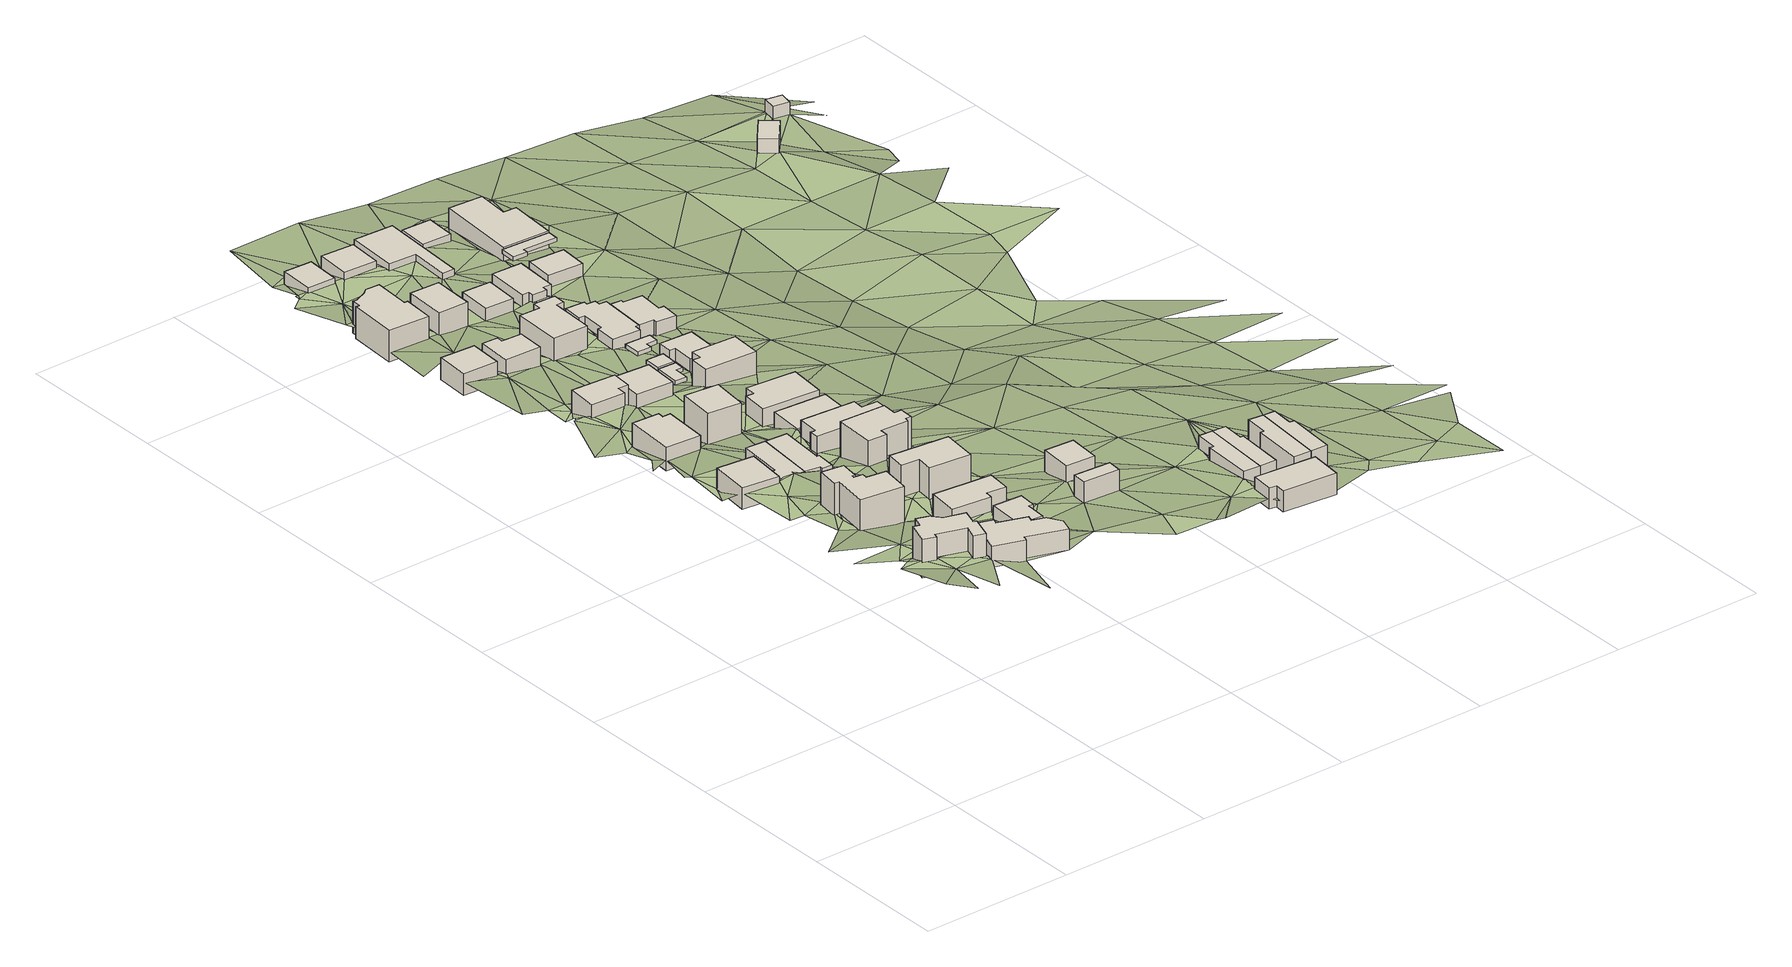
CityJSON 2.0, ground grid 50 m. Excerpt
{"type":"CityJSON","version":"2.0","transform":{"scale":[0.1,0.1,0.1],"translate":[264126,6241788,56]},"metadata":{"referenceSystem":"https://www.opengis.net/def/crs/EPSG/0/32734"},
"CityObjects":{
"building1":{"type":"Building","attributes":{"address":"47 Beresford Road Walmer Estate Cape Town","building":"house","building:levels":"2","footprint":{"type":"Polygon"},"plus_code":"C6XHXCXX+X8V","ground_height":114.83,"building_height":6.9,"roof_height":121.73},"geometry":[{"type":"Solid","lod":"1","boundaries":[[[[0,1,2,3]],[[1,4,5,2]],[[4,6,7,5]],[[6,8,9,7]],[[8,10,11,9]],[[10,12,13,11]],[[12,14,15,13]],[[14,16,17,15]],[[16,18,19,17]],[[18,20,21,19]],[[20,22,23,21]],[[22,24,25,23]],[[24,26,27,25]],[[26,0,3,27]],[[3,2,5,7,9,11,13,15,17,19,21,23,25,27]],[[26,24,22,20,18,16,14,12,10,8,6,4,1,0]]]]}]},
"building2":{"type":"Building","attributes":{"address":"76 Upper Cambridge Street Walmer Estate Cape Town","building":"house","building:levels":"3","footprint":{"type":"Polygon"},"plus_code":"C6XMXQXR+X6W","ground_height":107.62,"building_height":9.7,"roof_height":117.32},"geometry":[{"type":"Solid","lod":"1","boundaries":[[[[28,29,30,31]],[[29,32,33,30]],[[32,34,35,33]],[[34,36,37,35]],[[36,38,39,37]],[[38,40,41,39]],[[40,42,43,41]],[[42,44,45,43]],[[44,46,47,45]],[[46,48,49,47]],[[48,50,51,49]],[[50,28,31,51]],[[31,30,33,35,37,39,41,43,45,47,49,51]],[[50,48,46,44,42,40,38,36,34,32,29,28]]]]}]},
"building3":{"type":"Building","attributes":{"address":"49 Beresford Road Walmer Estate Cape Town","building":"house","building:levels":"2","footprint":{"type":"Polygon"},"plus_code":"C7XCX8X6+XVW","ground_height":112.01,"building_height":6.9,"roof_height":118.91},"geometry":[{"type":"Solid","lod":"1","boundaries":[[[[52,53,54,55]],[[53,56,57,54]],[[56,58,59,57]],[[58,60,61,59]],[[60,62,63,61]],[[62,64,65,63]],[[64,66,67,65]],[[66,68,69,67]],[[68,70,71,69]],[[70,72,73,71]],[[72,52,55,73]],[[55,54,57,59,61,63,65,67,69,71,73]],[[72,70,68,66,64,62,60,58,56,53,52]]]]}]},
"building4":{"type":"Building","attributes":{"address":"67 Upper Cambridge Street Walmer Estate Cape Town","building":"house","building:levels":"2","footprint":{"type":"Polygon"},"plus_code":"C6X6XCXV+XJV","ground_height":98.82,"building_height":6.9,"roof_height":105.72},"geometry":[{"type":"Solid","lod":"1","boundaries":[[[[74,75,76,77]],[[75,78,79,76]],[[78,80,81,79]],[[80,74,77,81]],[[77,76,79,81]],[[80,78,75,74]]]]}]},
"building5":{"type":"Building","attributes":{"address":"69 Walmer Estate Cape Town","building":"house","building:levels":"1","footprint":{"type":"Polygon"},"plus_code":"C6XWX3XJ+X9V","ground_height":98.82,"building_height":4.1,"roof_height":102.92},"geometry":[{"type":"Solid","lod":"1","boundaries":[[[[82,83,84,85]],[[83,86,87,84]],[[86,88,89,87]],[[88,90,91,89]],[[90,92,93,91]],[[92,94,95,93]],[[94,96,97,95]],[[96,82,85,97]],[[85,84,87,89,91,93,95,97]],[[96,94,92,90,88,86,83,82]]]]}]},
"building6":{"type":"Building","attributes":{"address":"66 Upper Mountain Road Walmer Estate Cape Town","building":"house","building:levels":"1","footprint":{"type":"Polygon"},"plus_code":"C8X3XQX8+XQV","ground_height":109.24,"building_height":4.1,"roof_height":113.34},"geometry":[{"type":"Solid","lod":"1","boundaries":[[[[98,99,100,101]],[[99,102,103,100]],[[102,104,105,103]],[[104,106,107,105]],[[106,108,109,107]],[[108,98,101,109]],[[101,100,103,105,107,109]],[[108,106,104,102,99,98]]]]}]},
"building7":{"type":"Building","attributes":{"address":"54 Eden Road Walmer Estate Cape Town","building":"house","building:levels":"1","footprint":{"type":"Polygon"},"plus_code":"C6XCX8XR+X5W","ground_height":95.33,"building_height":4.1,"roof_height":99.43},"geometry":[{"type":"Solid","lod":"1","boundaries":[[[[110,111,112,113]],[[111,114,115,112]],[[114,116,117,115]],[[116,118,119,117]],[[118,120,121,119]],[[120,110,113,121]],[[113,112,115,117,119,121]],[[120,118,116,114,111,110]]]]}]},
"building8":{"type":"Building","attributes":{"address":"64 Upper Mountain Road Walmer Estate Cape Town","building":"house","building:levels":"1","footprint":{"type":"Polygon"},"plus_code":"C7XWX9X5+XMV","ground_height":109.24,"building_height":4.1,"roof_height":113.34},"geometry":[{"type":"Solid","lod":"1","boundaries":[[[[122,123,124,125]],[[123,126,127,124]],[[126,128,129,127]],[[128,130,131,129]],[[130,132,133,131]],[[132,122,125,133]],[[125,124,127,129,131,133]],[[132,130,128,126,123,122]]]]}]},
"building9":{"type":"Building","attributes":{"address":"69A Upper Cambridge Street Walmer Estate Cape Town","building":"house","building:levels":"1","footprint":{"type":"Polygon"},"plus_code":"C7X7X3XW+XQW","ground_height":98.82,"building_height":4.1,"roof_height":102.92},"geometry":[{"type":"Solid","lod":"1","boundaries":[[[[82,96,97,85]],[[96,134,135,97]],[[134,136,137,135]],[[136,138,139,137]],[[138,140,141,139]],[[140,142,143,141]],[[142,144,145,143]],[[144,82,85,145]],[[85,97,135,137,139,141,143,145]],[[144,142,140,138,136,134,96,82]]]]}]},
"building10":{"type":"Building","attributes":{"address":"62 Upper Mountain Road Walmer Estate Cape Town","building":"house","building:levels":"3","footprint":{"type":"Polygon"},"plus_code":"C8X3XCXP+XPX","ground_height":105.66,"building_height":9.7,"roof_height":115.36},"geometry":[{"type":"Solid","lod":"1","boundaries":[[[[146,147,148,149]],[[147,150,151,148]],[[150,152,153,151]],[[152,154,155,153]],[[154,156,157,155]],[[156,146,149,157]],[[149,148,151,153,155,157]],[[156,154,152,150,147,146]]]]}]},
"building11":{"type":"Building","attributes":{"address":"49 Eden Road Walmer Estate Cape Town","building":"house","building:levels":"2","footprint":{"type":"Polygon"},"plus_code":"C6XJXJXQ+XFR","ground_height":88.56,"building_height":6.9,"roof_height":95.46},"geometry":[{"type":"Solid","lod":"1","boundaries":[[[[158,159,160,161]],[[159,162,163,160]],[[162,164,165,163]],[[164,166,167,165]],[[166,168,169,167]],[[168,158,161,169]],[[161,160,163,165,167,169]],[[168,166,164,162,159,158]]]]}]},
"building12":{"type":"Building","attributes":{"address":"122 Chester Road Walmer Estate Cape Town","building":"house","building:levels":"1","footprint":{"type":"Polygon"},"plus_code":"C5XXXPX6+X8W","ground_height":85.76,"building_height":4.1,"roof_height":89.86},"geometry":[{"type":"Solid","lod":"1","boundaries":[[[[170,171,172,173]],[[171,174,175,172]],[[174,176,177,175]],[[176,170,173,177]],[[173,172,175,177]],[[176,174,171,170]]]]}]},
"building13":{"type":"Building","attributes":{"address":"56 Eden Road Walmer Estate Cape Town","building":"house","building:levels":"3","footprint":{"type":"Polygon"},"plus_code":"C7X7X7X8+XQV","ground_height":93.27,"building_height":9.7,"roof_height":102.97},"geometry":[{"type":"Solid","lod":"1","boundaries":[[[[178,179,180,181]],[[179,182,183,180]],[[182,184,185,183]],[[184,178,181,185]],[[181,180,183,185]],[[184,182,179,178]]]]}]},
"building14":{"type":"Building","attributes":{"address":"Walmer Estate Cape Town","building":"house","building:levels":"3","footprint":{"type":"Polygon"},"plus_code":"C8X8X4XF+X4X","ground_height":100.47,"building_height":9.7,"roof_height":110.17},"geometry":[{"type":"Solid","lod":"1","boundaries":[[[[186,187,188,189]],[[187,190,191,188]],[[190,192,193,191]],[[192,194,195,193]],[[194,196,197,195]],[[196,198,199,197]],[[198,200,201,199]],[[200,202,203,201]],[[202,204,205,203]],[[204,186,189,205]],[[189,188,191,193,195,197,199,201,203,205]],[[204,202,200,198,196,194,192,190,187,186]]]]}]},
"building15":{"type":"Building","attributes":{"address":"51 Eden Road Walmer Estate Cape Town","building":"house","building:levels":"2","footprint":{"type":"Polygon"},"plus_code":"C7X8XMX2+XGX","ground_height":86.94,"building_height":6.9,"roof_height":93.84},"geometry":[{"type":"Solid","lod":"1","boundaries":[[[[206,207,208,209]],[[207,210,211,208]],[[210,212,213,211]],[[212,206,209,213]],[[209,208,211,213]],[[212,210,207,206]]]]}]},
"building16":{"type":"Building","attributes":{"address":"124 Chester Road Walmer Estate Cape Town","building":"house","building:levels":"1","footprint":{"type":"Polygon"},"plus_code":"C6XMXXXV+XCW","ground_height":85.76,"building_height":4.1,"roof_height":89.86},"geometry":[{"type":"Solid","lod":"1","boundaries":[[[[214,215,216,217]],[[215,218,219,216]],[[218,220,221,219]],[[220,222,223,221]],[[222,224,225,223]],[[224,214,217,225]],[[217,216,219,221,223,225]],[[224,222,220,218,215,214]]]]}]},
"building17":{"type":"Building","attributes":{"address":"Upper Mountain Road Walmer Estate Cape Town","building":"house","building:levels":"2","footprint":{"type":"Polygon"},"plus_code":"C8X9XQXV+XHR","ground_height":96.87,"building_height":6.9,"roof_height":103.77},"geometry":[{"type":"Solid","lod":"1","boundaries":[[[[226,227,228,229]],[[227,230,231,228]],[[230,232,233,231]],[[232,234,235,233]],[[234,236,237,235]],[[236,238,239,237]],[[238,240,241,239]],[[240,242,243,241]],[[242,244,245,243]],[[244,226,229,245]],[[229,228,231,233,235,237,239,241,243,245]],[[244,242,240,238,236,234,232,230,227,226]]]]}]},
"building18":{"type":"Building","attributes":{"address":"87 Walmer Estate Cape Town","building":"house","building:levels":"2","footprint":{"type":"Polygon"},"plus_code":"C6X5X7XW+XWX","ground_height":79.51,"building_height":6.9,"roof_height":86.41},"geometry":[{"type":"Solid","lod":"1","boundaries":[[[[246,247,248,249]],[[247,250,251,248]],[[250,252,253,251]],[[252,254,255,253]],[[254,256,257,255]],[[256,258,259,257]],[[258,260,261,259]],[[260,262,263,261]],[[262,264,265,263]],[[264,266,267,265]],[[266,246,249,267]],[[249,248,251,253,255,257,259,261,263,265,267]],[[266,264,262,260,258,256,254,252,250,247,246]]]]}]},
"building19":{"type":"Building","attributes":{"address":"56 Upper Mountain Road Walmer Estate Cape Town","building":"house","building:levels":"2","footprint":{"type":"Polygon"},"plus_code":"C8X9X8X4+X9W","ground_height":91.58,"building_height":6.9,"roof_height":98.48},"geometry":[{"type":"Solid","lod":"1","boundaries":[[[[268,269,270,271]],[[269,272,273,270]],[[272,274,275,273]],[[274,268,271,275]],[[271,270,273,275]],[[274,272,269,268]]]]}]},
"building20":{"type":"Building","attributes":{"building":"garage","building:levels":"2","footprint":{"type":"Polygon"},"plus_code":"C9XQXWXR+X7V","ground_height":103.41,"building_height":6.9,"roof_height":110.31},"geometry":[{"type":"Solid","lod":"1","boundaries":[[[[276,277,278,279]],[[277,280,281,278]],[[280,282,283,281]],[[282,276,279,283]],[[279,278,281,283]],[[282,280,277,276]]]]}]},
"building21":{"type":"Building","attributes":{"address":"54 Upper Mountain Road Walmer Estate Cape Town","building":"house","building:levels":"2","footprint":{"type":"Polygon"},"plus_code":"C8X9XGX9+XPW","ground_height":91.58,"building_height":6.9,"roof_height":98.48},"geometry":[{"type":"Solid","lod":"1","boundaries":[[[[284,285,286,287]],[[285,288,289,286]],[[288,290,291,289]],[[290,292,293,291]],[[292,294,295,293]],[[294,284,287,295]],[[287,286,289,291,293,295]],[[294,292,290,288,285,284]]]]}]},
"building22":{"type":"Building","attributes":{"address":"Walmer Estate Cape Town","building":"roof","building:levels":"1","footprint":{"type":"Polygon"},"plus_code":"C7XWX8XX+XXV","ground_height":86.94,"bottom_roof_height":89.74,"roof_height":91.04},"geometry":[{"type":"Solid","lod":"1","boundaries":[[[[296,297,298,299]],[[297,300,301,298]],[[300,302,303,301]],[[302,304,305,303]],[[304,306,307,305]],[[306,296,299,307]],[[299,298,301,303,305,307]],[[306,304,302,300,297,296]]]]}]},
"building23":{"type":"Building","attributes":{"address":"2 Rhodes Avenue University Estate Cape Town","building":"house","building:levels":"2","footprint":{"type":"Polygon"},"plus_code":"C9XXX2X6+XQW","ground_height":101.25,"building_height":6.9,"roof_height":108.15},"geometry":[{"type":"Solid","lod":"1","boundaries":[[[[308,309,310,311]],[[309,312,313,310]],[[312,314,315,313]],[[314,308,311,315]],[[311,310,313,315]],[[314,312,309,308]]]]}]},
"building24":{"type":"Building","attributes":{"address":"Walmer Estate Cape Town","building":"roof","building:levels":"1","footprint":{"type":"Polygon"},"plus_code":"C8X2X4XG+X7X","ground_height":86.94,"bottom_roof_height":89.74,"roof_height":91.04},"geometry":[{"type":"Solid","lod":"1","boundaries":[[[[316,317,318,319]],[[317,320,321,318]],[[320,322,323,321]],[[322,316,319,323]],[[319,318,321,323]],[[322,320,317,316]]]]}]},
"building25":{"type":"Building","attributes":{"address":"89 Walmer Estate Cape Town","building":"house","building:levels":"2","footprint":{"type":"Polygon"},"plus_code":"C6XWXMX6+X4X","ground_height":79.51,"building_height":6.9,"roof_height":86.41},"geometry":[{"type":"Solid","lod":"1","boundaries":[[[[324,325,326,327]],[[325,328,329,326]],[[328,330,331,329]],[[330,324,327,331]],[[327,326,329,331]],[[330,328,325,324]]]]}]},
"building26":{"type":"Building","attributes":{"address":"126 Chester Road Walmer Estate Cape Town","building":"house","building:levels":"2","footprint":{"type":"Polygon"},"plus_code":"C7XGXHXX+X4V","ground_height":84.2,"building_height":6.9,"roof_height":91.1},"geometry":[{"type":"Solid","lod":"1","boundaries":[[[[332,333,334,335]],[[333,336,337,334]],[[336,338,339,337]],[[338,340,341,339]],[[340,342,343,341]],[[342,344,345,343]],[[344,346,347,345]],[[346,332,335,347]],[[335,334,337,339,341,343,345,347]],[[346,344,342,340,338,336,333,332]]]]}]},
"building27":{"type":"Building","attributes":{"address":"84 Coronation Road Walmer Estate Cape Town","building":"house","building:levels":"1","footprint":{"type":"Polygon"},"plus_code":"C6XCX4XX+X2V","ground_height":73.11,"building_height":4.1,"roof_height":77.21},"geometry":[{"type":"Solid","lod":"1","boundaries":[[[[348,349,350,351]],[[349,352,353,350]],[[352,354,355,353]],[[354,348,351,355]],[[351,350,353,355]],[[354,352,349,348]]]]}]},
"building28":{"type":"Building","attributes":{"address":"Upper Mountain Road Walmer Estate Cape Town","building":"roof","building:levels":"1","footprint":{"type":"Polygon"},"plus_code":"C8X4XFX3+XWW","ground_height":86.94,"bottom_roof_height":89.74,"roof_height":91.04},"geometry":[{"type":"Solid","lod":"1","boundaries":[[[[356,357,358,359]],[[357,360,361,358]],[[360,362,363,361]],[[362,364,365,363]],[[364,366,367,365]],[[366,356,359,367]],[[359,358,361,363,365,367]],[[366,364,362,360,357,356]]]]}]},
"building29":{"type":"Building","attributes":{"address":"52 Upper Mountain Road Walmer Estate Cape Town","building":"house","building:levels":"2","footprint":{"type":"Polygon"},"plus_code":"C8XHX9XC+XCX","ground_height":88.3,"building_height":6.9,"roof_height":95.2},"geometry":[{"type":"Solid","lod":"1","boundaries":[[[[368,369,370,371]],[[369,372,373,370]],[[372,374,375,373]],[[374,376,377,375]],[[376,378,379,377]],[[378,368,371,379]],[[371,370,373,375,377,379]],[[378,376,374,372,369,368]]]]}]},
"building30":{"type":"Building","attributes":{"address":"50 Upper Mountain Road Walmer Estate Cape Town","building":"house","building:levels":"1","footprint":{"type":"Polygon"},"plus_code":"C8XMXMX2+X5R","ground_height":85.45,"building_height":4.1,"roof_height":89.55},"geometry":[{"type":"Solid","lod":"1","boundaries":[[[[380,381,382,383]],[[381,384,385,382]],[[384,386,387,385]],[[386,388,389,387]],[[388,390,391,389]],[[390,380,383,391]],[[383,382,385,387,389,391]],[[390,388,386,384,381,380]]]]}]},
"building31":{"type":"Building","attributes":{"address":"91 Chester Road Walmer Estate Cape Town","building":"house","building:levels":"1","footprint":{"type":"Polygon"},"plus_code":"C7XPX5X3+X6V","ground_height":78.6,"building_height":4.1,"roof_height":82.7},"geometry":[{"type":"Solid","lod":"1","boundaries":[[[[392,393,394,395]],[[393,396,397,394]],[[396,398,399,397]],[[398,392,395,399]],[[395,394,397,399]],[[398,396,393,392]]]]}]},
"building32":{"type":"Building","attributes":{"address":"86 Coronation Road Walmer Estate Cape Town","building":"house","building:levels":"1","footprint":{"type":"Polygon"},"plus_code":"C7X3XPX3+XMX","ground_height":73.77,"building_height":4.1,"roof_height":77.87},"geometry":[{"type":"Solid","lod":"1","boundaries":[[[[400,401,402,403]],[[401,404,405,402]],[[404,406,407,405]],[[406,400,403,407]],[[403,402,405,407]],[[406,404,401,400]]]]}]},
"building33":{"type":"Building","attributes":{"address":"128 Chester Road Walmer Estate Cape Town","building":"house","building:levels":"1","footprint":{"type":"Polygon"},"plus_code":"C8XCX3XF+XHR","ground_height":82.86,"building_height":4.1,"roof_height":86.96},"geometry":[{"type":"Solid","lod":"1","boundaries":[[[[408,409,410,411]],[[409,412,413,410]],[[412,414,415,413]],[[414,416,417,415]],[[416,418,419,417]],[[418,420,421,419]],[[420,422,423,421]],[[422,424,425,423]],[[424,426,427,425]],[[426,428,429,427]],[[428,430,431,429]],[[430,432,433,431]],[[432,434,435,433]],[[434,436,437,435]],[[436,408,411,437]],[[411,410,413,415,417,419,421,423,425,427,429,431,433,435,437]],[[436,434,432,430,428,426,424,422,420,418,416,414,412,409,408]]]]}]},
"building34":{"type":"Building","attributes":{"address":"130 Chester Road Walmer Estate Cape Town","building":"house","building:levels":"1","footprint":{"type":"Polygon"},"plus_code":"C8XVXVXH+XHX","ground_height":82.86,"building_height":4.1,"roof_height":86.96},"geometry":[{"type":"Solid","lod":"1","boundaries":[[[[408,436,437,411]],[[436,438,439,437]],[[438,440,441,439]],[[440,442,443,441]],[[442,444,445,443]],[[444,446,447,445]],[[446,448,449,447]],[[448,450,451,449]],[[450,452,453,451]],[[452,408,411,453]],[[411,437,439,441,443,445,447,449,451,453]],[[452,450,448,446,444,442,440,438,436,408]]]]}]},
"building35":{"type":"Building","attributes":{"address":"88 Coronation Road Walmer Estate Cape Town","building":"house","building:levels":"1","footprint":{"type":"Polygon"},"plus_code":"C7XQXPX2+XFW","ground_height":73.77,"building_height":4.1,"roof_height":77.87},"geometry":[{"type":"Solid","lod":"1","boundaries":[[[[454,455,456,457]],[[455,458,459,456]],[[458,460,461,459]],[[460,462,463,461]],[[462,464,465,463]],[[464,454,457,465]],[[457,456,459,461,463,465]],[[464,462,460,458,455,454]]]]}]},
"building36":{"type":"Building","attributes":{"address":"93 Chester Road Walmer Estate Cape Town","building":"house","building:levels":"1","footprint":{"type":"Polygon"},"plus_code":"C8X9XWXV+X4W","ground_height":77.95,"building_height":4.1,"roof_height":82.05},"geometry":[{"type":"Solid","lod":"1","boundaries":[[[[466,467,468,469]],[[467,470,471,468]],[[470,472,473,471]],[[472,474,475,473]],[[474,476,477,475]],[[476,478,479,477]],[[478,480,481,479]],[[480,466,469,481]],[[469,468,471,473,475,477,479,481]],[[480,478,476,474,472,470,467,466]]]]}]},
"building37":{"type":"Building","attributes":{"address":"5 Kylemore Road University Estate Cape Town","building":"house","building:levels":"2","footprint":{"type":"Polygon"},"plus_code":"CGX6X8XF+XMR","ground_height":98.24,"building_height":6.9,"roof_height":105.14},"geometry":[{"type":"Solid","lod":"1","boundaries":[[[[482,483,484,485]],[[483,486,487,484]],[[486,488,489,487]],[[488,490,491,489]],[[490,492,493,491]],[[492,482,485,493]],[[485,484,487,489,491,493]],[[492,490,488,486,483,482]]]]}]},
"building38":{"type":"Building","attributes":{"address":"6 Rhodes Avenue University Estate Cape Town","building":"house","building:levels":"2","footprint":{"type":"Polygon"},"plus_code":"CFXWXRXM+X6R","ground_height":96.75,"building_height":6.9,"roof_height":103.65},"geometry":[{"type":"Solid","lod":"1","boundaries":[[[[494,495,496,497]],[[495,498,499,496]],[[498,500,501,499]],[[500,502,503,501]],[[502,504,505,503]],[[504,494,497,505]],[[497,496,499,501,503,505]],[[504,502,500,498,495,494]]]]}]},
"building39":{"type":"Building","attributes":{"address":"8 Rhodes Avenue University Estate Cape Town","building":"house","building:levels":"2","footprint":{"type":"Polygon"},"plus_code":"CGX6XFX6+XHV","ground_height":96.75,"building_height":6.9,"roof_height":103.65},"geometry":[{"type":"Solid","lod":"1","boundaries":[[[[494,504,505,497]],[[504,506,507,505]],[[506,508,509,507]],[[508,510,511,509]],[[510,512,513,511]],[[512,494,497,513]],[[497,505,507,509,511,513]],[[512,510,508,506,504,494]]]]}]},
"building40":{"type":"Building","attributes":{"address":"46 Upper Mountain Road Walmer Estate Cape Town","building":"house","building:levels":"1","footprint":{"type":"Polygon"},"plus_code":"C9X3X7XC+X8R","ground_height":77.95,"building_height":4.1,"roof_height":82.05},"geometry":[{"type":"Solid","lod":"1","boundaries":[[[[514,515,516,517]],[[515,518,519,516]],[[518,520,521,519]],[[520,514,517,521]],[[517,516,519,521]],[[520,518,515,514]]]]}]},
"building41":{"type":"Building","attributes":{"address":"90 Coronation Road Walmer Estate Cape Town","building":"house","building:levels":"1","footprint":{"type":"Polygon"},"plus_code":"C8XCXMX6+XXV","ground_height":73.22,"building_height":4.1,"roof_height":77.32},"geometry":[{"type":"Solid","lod":"1","boundaries":[[[[522,523,524,525]],[[523,526,527,524]],[[526,528,529,527]],[[528,522,525,529]],[[525,524,527,529]],[[528,526,523,522]]]]}]},
"building42":{"type":"Building","attributes":{"address":"10 Rhodes Avenue University Estate Cape Town","building":"house","building:levels":"2","footprint":{"type":"Polygon"},"plus_code":"CGXMXPX9+XQX","ground_height":98.24,"building_height":6.9,"roof_height":105.14},"geometry":[{"type":"Solid","lod":"1","boundaries":[[[[530,531,532,533]],[[531,534,535,532]],[[534,536,537,535]],[[536,538,539,537]],[[538,540,541,539]],[[540,530,533,541]],[[533,532,535,537,539,541]],[[540,538,536,534,531,530]]]]}]},
"building43":{"type":"Building","attributes":{"address":"12 Rhodes Avenue University Estate Cape Town","building":"house","building:levels":"2","footprint":{"type":"Polygon"},"plus_code":"CGXXXGX4+XCW","ground_height":98.24,"building_height":6.9,"roof_height":105.14},"geometry":[{"type":"Solid","lod":"1","boundaries":[[[[531,530,533,532]],[[530,542,543,533]],[[542,544,545,543]],[[544,546,547,545]],[[546,548,549,547]],[[548,531,532,549]],[[532,533,543,545,547,549]],[[548,546,544,542,530,531]]]]}]},
"building44":{"type":"Building","attributes":{"address":"Upper Mountain Road Walmer Estate Cape Town","building":"roof","building:levels":"1","footprint":{"type":"Polygon"},"plus_code":"C9X6XRX5+XXV","ground_height":75.41,"bottom_roof_height":78.21,"roof_height":79.51},"geometry":[{"type":"Solid","lod":"1","boundaries":[[[[550,551,552,553]],[[551,554,555,552]],[[554,556,557,555]],[[556,558,559,557]],[[558,560,561,559]],[[560,550,553,561]],[[553,552,555,557,559,561]],[[560,558,556,554,551,550]]]]}]},
"building45":{"type":"Building","attributes":{"address":"44 Upper Mountain Road Walmer Estate Cape Town","building":"house","building:levels":"1","footprint":{"type":"Polygon"},"plus_code":"C9X8X4X8+XXX","ground_height":75.41,"building_height":4.1,"roof_height":79.51},"geometry":[{"type":"Solid","lod":"1","boundaries":[[[[562,563,564,565]],[[563,566,567,564]],[[566,568,569,567]],[[568,570,571,569]],[[570,572,573,571]],[[572,562,565,573]],[[565,564,567,569,571,573]],[[572,570,568,566,563,562]]]]}]},
"building46":{"type":"Building","attributes":{"building":"yes","building:levels":"1","footprint":{"type":"Polygon"},"plus_code":"CJXCX4X2+XVW","ground_height":65.31,"building_height":4.1,"roof_height":69.41},"geometry":[{"type":"Solid","lod":"1","boundaries":[[[[574,575,576,577]],[[575,578,579,576]],[[578,580,581,579]],[[580,574,577,581]],[[577,576,579,581]],[[580,578,575,574]]]]}]},
"building47":{"type":"Building","attributes":{"building":"yes","building:levels":"1","footprint":{"type":"Polygon"},"plus_code":"CMX5X9X5+XGV","ground_height":62.28,"building_height":4.1,"roof_height":66.38},"geometry":[{"type":"Solid","lod":"1","boundaries":[[[[582,583,584,585]],[[583,586,587,584]],[[586,588,589,587]],[[588,582,585,589]],[[585,584,587,589]],[[588,586,583,582]]]]}]},
"terrain1":{"type":"TINRelief","geometry":[{"type":"CompositeSurface","lod":"1","boundaries":[[[590,591,592]],[[593,591,590]],[[593,594,595]],[[590,594,593]],[[596,597,598]],[[594,599,595]],[[595,599,596]],[[590,600,594]],[[601,590,602]],[[599,603,596]],[[604,597,605]],[[600,590,606]],[[607,604,605]],[[603,597,596]],[[603,599,608]],[[600,609,610]],[[606,590,601]],[[600,606,609]],[[597,603,611]],[[601,612,606]],[[613,62,601]],[[605,614,607]],[[601,615,612]],[[607,614,616]],[[611,617,0]],[[607,616,618]],[[615,601,58]],[[605,619,614]],[[597,611,620]],[[605,597,29]],[[618,621,622]],[[621,623,622]],[[616,614,619]],[[58,624,615]],[[0,624,58]],[[618,616,625]],[[626,623,80]],[[618,625,621]],[[0,620,611]],[[56,0,58]],[[626,80,627]],[[620,29,597]],[[628,623,621]],[[621,625,629]],[[630,631,632]],[[66,64,62]],[[631,633,632]],[[0,56,634]],[[635,627,80]],[[52,56,53]],[[632,633,629]],[[636,637,627]],[[620,0,634]],[[633,638,32]],[[639,621,629]],[[633,32,629]],[[640,636,641]],[[628,621,639]],[[80,78,635]],[[56,52,642]],[[634,56,642]],[[29,620,123]],[[628,643,88]],[[628,639,643]],[[72,70,52]],[[635,83,627]],[[628,88,78]],[[644,32,29]],[[636,627,645]],[[29,123,644]],[[646,629,32]],[[641,636,118]],[[78,88,86]],[[647,648,649]],[[641,118,649]],[[635,78,83]],[[650,620,634]],[[642,651,634]],[[652,639,629]],[[52,70,653]],[[653,642,52]],[[627,83,645]],[[654,639,655]],[[78,86,83]],[[70,68,653]],[[647,656,648]],[[657,32,644]],[[634,651,650]],[[32,657,646]],[[68,66,658]],[[652,655,639]],[[646,659,629]],[[123,660,644]],[[652,629,659]],[[647,649,118]],[[661,657,644]],[[655,652,662]],[[68,658,653]],[[644,660,661]],[[650,651,106]],[[663,660,123]],[[647,664,656]],[[118,116,647]],[[645,83,82]],[[653,104,102]],[[665,666,650]],[[647,667,664]],[[652,659,668]],[[104,653,658]],[[667,669,664]],[[106,665,650]],[[670,669,671]],[[671,672,670]],[[645,82,673]],[[646,674,659]],[[669,667,671]],[[111,645,673]],[[116,114,111]],[[675,676,672]],[[676,675,677]],[[674,668,659]],[[667,647,678]],[[679,672,671]],[[680,106,104]],[[663,156,660]],[[179,116,111]],[[142,140,681]],[[140,668,682]],[[683,647,116]],[[680,665,106]],[[674,646,684]],[[111,673,179]],[[144,142,685]],[[682,668,674]],[[673,82,686]],[[675,672,679]],[[142,681,685]],[[665,680,663]],[[82,144,686]],[[684,646,146]],[[140,682,681]],[[678,647,683]],[[179,683,116]],[[277,104,658]],[[158,679,671]],[[677,675,687]],[[688,685,681]],[[689,144,685]],[[680,104,277]],[[156,663,690]],[[689,685,688]],[[144,691,686]],[[692,689,688]],[[693,694,695]],[[168,696,678]],[[697,144,689]],[[697,691,144]],[[168,678,683]],[[675,698,687]],[[156,690,146]],[[207,679,158]],[[171,170,695]],[[679,699,675]],[[700,683,179]],[[663,680,701]],[[687,698,220]],[[683,207,168]],[[170,687,220]],[[702,686,691]],[[684,703,704]],[[226,681,682]],[[705,658,706]],[[179,702,700]],[[699,679,207]],[[168,207,158]],[[684,146,707]],[[658,705,277]],[[663,701,690]],[[691,697,708]],[[699,698,675]],[[695,170,220]],[[276,680,277]],[[146,690,707]],[[708,709,691]],[[702,691,710]],[[684,707,703]],[[710,691,709]],[[683,700,711]],[[218,695,220]],[[712,693,695]],[[276,701,680]],[[713,714,715]],[[697,689,236]],[[713,716,714]],[[196,226,682]],[[717,700,702]],[[718,719,703]],[[717,702,710]],[[707,718,703]],[[720,714,721]],[[699,207,722]],[[723,724,196]],[[218,725,726]],[[715,714,727]],[[728,207,206]],[[722,207,728]],[[712,695,729]],[[727,730,715]],[[706,731,705]],[[710,732,717]],[[695,218,344]],[[701,309,690]],[[720,254,714]],[[709,708,284]],[[705,280,277]],[[697,236,733]],[[711,700,734]],[[735,707,690]],[[717,734,700]],[[724,230,196]],[[726,699,722]],[[254,727,714]],[[276,736,701]],[[196,230,226]],[[730,727,737]],[[344,218,726]],[[729,738,712]],[[230,227,226]],[[737,739,740]],[[325,729,695]],[[735,690,309]],[[282,736,276]],[[206,711,741]],[[739,737,742]],[[722,344,726]],[[325,695,344]],[[728,743,722]],[[738,744,745]],[[232,236,234]],[[734,741,711]],[[707,746,718]],[[744,738,729]],[[268,284,708]],[[737,727,742]],[[252,727,254]],[[718,746,724]],[[745,744,252]],[[236,232,733]],[[701,736,747]],[[348,739,742]],[[739,348,748]],[[206,384,728]],[[747,736,282]],[[741,369,206]],[[230,724,746]],[[717,749,734]],[[743,750,722]],[[705,731,751]],[[705,751,280]],[[743,728,752]],[[727,753,742]],[[746,707,735]],[[744,328,252]],[[748,348,754]],[[388,206,369]],[[731,755,751]],[[308,735,309]],[[741,372,369]],[[717,285,749]],[[325,344,756]],[[206,388,384]],[[340,344,342]],[[381,752,728]],[[381,728,384]],[[756,344,340]],[[750,743,752]],[[757,753,727]],[[733,232,758]],[[232,230,758]],[[759,748,754]],[[282,280,760]],[[727,252,761]],[[754,348,354]],[[756,392,325]],[[747,282,760]],[[749,762,734]],[[763,268,733]],[[328,325,398]],[[764,750,752]],[[325,392,398]],[[252,328,761]],[[230,746,758]],[[340,338,756]],[[765,333,750]],[[757,727,761]],[[386,384,388]],[[760,308,747]],[[754,354,401]],[[755,766,751]],[[284,268,763]],[[764,765,750]],[[401,753,757]],[[354,753,401]],[[754,401,759]],[[368,388,369]],[[280,751,760]],[[392,756,393]],[[763,285,284]],[[336,333,765]],[[752,381,767]],[[768,764,769]],[[770,735,308]],[[393,756,338]],[[768,765,764]],[[336,765,771]],[[338,336,771]],[[733,758,763]],[[388,368,390]],[[735,770,746]],[[772,328,398]],[[773,749,285]],[[767,381,380]],[[757,774,775]],[[771,418,338]],[[761,774,757]],[[772,761,328]],[[766,776,751]],[[777,393,338]],[[760,770,308]],[[778,767,779]],[[749,773,762]],[[338,418,777]],[[780,760,751]],[[766,781,782]],[[751,776,780]],[[779,767,783]],[[398,396,784]],[[785,759,401]],[[396,393,786]],[[767,380,783]],[[786,393,777]],[[455,401,787]],[[772,398,784]],[[368,762,773]],[[418,416,414]],[[285,763,773]],[[775,774,455]],[[783,788,779]],[[455,789,401]],[[777,472,786]],[[396,786,784]],[[775,455,787]],[[774,761,790]],[[409,414,412]],[[777,418,791]],[[746,792,758]],[[380,793,783]],[[390,368,794]],[[770,795,746]],[[761,772,790]],[[414,796,418]],[[760,780,797]],[[780,776,798]],[[408,799,409]],[[785,401,789]],[[390,794,380]],[[414,409,796]],[[800,772,784]],[[796,791,418]],[[760,801,770]],[[796,409,799]],[[801,760,797]],[[478,791,480]],[[799,802,803]],[[804,798,776]],[[746,795,792]],[[480,791,796]],[[794,793,380]],[[800,784,466]],[[773,794,368]],[[799,803,796]],[[455,454,789]],[[758,805,763]],[[797,806,801]],[[807,808,803]],[[482,804,776]],[[798,809,810]],[[466,480,518]],[[454,785,789]],[[800,811,454]],[[809,798,804]],[[480,796,520]],[[466,812,800]],[[515,466,518]],[[813,808,793]],[[814,811,800]],[[805,758,792]],[[518,480,520]],[[813,803,808]],[[522,454,811]],[[815,770,801]],[[538,810,809]],[[795,770,815]],[[816,773,763]],[[794,813,793]],[[800,812,814]],[[804,817,809]],[[466,515,812]],[[538,508,810]],[[803,818,796]],[[804,482,817]],[[801,494,815]],[[482,819,820]],[[821,510,508]],[[822,811,814]],[[522,528,454]],[[512,510,821]],[[821,508,538]],[[773,816,794]],[[796,818,520]],[[812,515,514]],[[820,817,482]],[[821,538,536]],[[805,816,763]],[[494,512,815]],[[785,454,823]],[[821,534,512]],[[818,803,813]],[[534,821,536]],[[795,824,792]],[[454,528,825]],[[820,819,826]],[[815,512,534]],[[812,827,814]],[[827,822,814]],[[795,815,824]],[[528,822,827]],[[823,454,825]],[[815,534,531]],[[794,828,813]],[[514,829,812]],[[827,825,528]],[[514,520,830]],[[815,531,548]],[[816,828,794]],[[520,818,830]],[[548,546,544]],[[544,820,831]],[[792,832,805]],[[831,820,826]],[[833,792,824]],[[514,830,829]],[[827,566,825]],[[548,544,834]],[[818,813,835]],[[832,792,833]],[[828,836,813]],[[837,815,548]],[[831,834,544]],[[815,837,824]],[[816,805,838]],[[823,825,839]],[[840,566,841]],[[842,829,830]],[[831,826,843]],[[842,840,829]],[[566,839,825]],[[818,835,830]],[[835,813,836]],[[837,548,834]],[[838,805,832]],[[839,566,840]],[[833,824,844]],[[845,828,816]],[[839,840,842]],[[834,831,846]],[[844,824,837]],[[846,831,843]],[[839,847,823]],[[842,830,848]],[[830,835,849]],[[845,816,838]],[[832,833,850]],[[851,836,828]],[[852,837,834]],[[848,839,842]],[[850,833,844]],[[848,830,849]],[[846,852,834]],[[843,853,846]],[[828,845,851]],[[838,832,854]],[[836,855,835]],[[844,837,856]],[[850,854,832]],[[847,839,857]],[[852,856,837]],[[855,836,851]],[[839,848,858]],[[859,846,853]],[[860,849,835]],[[845,838,861]],[[859,852,846]],[[844,862,850]],[[861,838,854]],[[839,858,857]],[[856,862,844]],[[835,855,860]],[[848,849,863]],[[851,845,864]],[[850,865,854]],[[861,864,845]],[[852,859,866]],[[858,848,863]],[[862,865,850]],[[867,856,852]],[[849,860,863]],[[855,851,868]],[[854,869,861]],[[864,868,851]],[[856,870,862]],[[871,857,858]],[[864,861,872]],[[865,869,854]],[[873,860,855]],[[871,858,863]],[[868,873,855]],[[872,861,874]],[[862,875,865]],[[869,874,861]],[[863,860,876]],[[857,871,877]],[[878,864,872]],[[878,868,864]],[[860,873,876]],[[879,869,865]],[[863,880,871]],[[881,873,868]],[[863,876,880]],[[869,882,874]],[[868,878,881]],[[877,871,883]],[[871,880,883]],[[873,884,876]],[[881,885,873]],[[876,886,880]],[[873,885,884]],[[877,883,887]],[[883,880,888]],[[886,888,880]],[[886,876,884]],[[878,889,881]],[[883,888,890]],[[881,889,885]],[[891,886,884]],[[582,887,883]],[[890,892,883]],[[580,886,891]],[[885,893,884]],[[583,890,580]],[[892,582,883]],[[891,884,894]],[[583,892,890]],[[891,586,580]],[[887,582,895]],[[580,586,583]],[[583,582,892]],[[891,896,586]],[[891,894,896]],[[895,582,588]],[[588,586,897]],[[898,895,588]]]}]}
},
"vertices":[
[349,379,532],[282,400,532],[282,400,657],[349,379,657],[257,430,532],[257,430,657],[216,443,532],[216,443,657],[204,407,532],[204,407,657],[183,414,532],[183,414,657],[159,340,532],[159,340,657],[199,326,532],[199,326,657],[204,340,532],[204,340,657],[298,309,532],[298,309,657],[284,266,532],[284,266,657],[320,254,532],[320,254,657],[343,324,532],[343,324,657],[334,330,532],[334,330,657],
[209,681,497],[353,661,497],[353,661,613],[209,681,613],[367,759,497],[367,759,613],[302,769,497],[302,769,613],[304,787,497],[304,787,613],[275,791,497],[275,791,613],[276,799,497],[276,799,613],[285,798,497],[285,798,613],[294,860,497],[294,860,613],[220,871,497],[220,871,613],[209,798,497],[209,798,613],[226,796,497],[226,796,613],
[502,289,560],[409,321,560],[409,321,629],[502,289,629],[415,337,560],[415,337,629],[363,355,560],[363,355,629],[317,225,560],[317,225,629],[415,191,560],[415,191,629],[421,207,560],[421,207,629],[548,163,560],[548,163,629],[564,209,560],[564,209,629],[538,254,560],[538,254,629],[495,269,560],[495,269,629],
[116,1094,428],[238,1080,428],[238,1080,497],[116,1094,497],[253,1213,428],[253,1213,497],[131,1227,428],[131,1227,497],
[361,1295,428],[295,1301,428],[295,1301,469],[361,1295,469],[281,1153,428],[281,1153,469],[269,1154,428],[269,1154,469],[263,1090,428],[263,1090,469],[298,1087,428],[298,1087,469],[299,1098,428],[299,1098,469],[342,1094,428],[342,1094,469],
[515,347,503],[596,342,503],[596,342,573],[515,347,573],[600,409,503],[600,409,573],[616,408,503],[616,408,573],[620,467,503],[620,467,573],[523,473,503],[523,473,573],
[277,1481,358],[287,1629,358],[287,1629,434],[277,1481,434],[260,1630,358],[260,1630,434],[262,1650,358],[262,1650,434],[171,1656,358],[171,1656,434],[160,1489,358],[160,1489,434],
[626,610,497],[431,630,497],[431,630,573],[626,610,573],[420,529,497],[420,529,573],[550,515,497],[550,515,573],[553,539,497],[553,539,573],[618,532,497],[618,532,573],
[391,1086,428],[391,1086,469],[390,1075,428],[390,1075,469],[424,1072,428],[424,1072,469],[430,1138,428],[430,1138,469],[422,1139,428],[422,1139,469],[435,1290,428],[435,1290,469],
[645,825,475],[448,847,475],[448,847,594],[645,825,594],[440,782,475],[440,782,594],[499,776,475],[499,776,594],[493,723,475],[493,723,594],[631,707,475],[631,707,594],
[343,1948,309],[195,1958,309],[195,1958,395],[343,1948,395],[188,1858,309],[188,1858,395],[302,1851,309],[302,1851,395],[304,1883,309],[304,1883,395],[338,1881,309],[338,1881,395],
[198,2398,268],[82,2405,268],[82,2405,339],[198,2398,339],[76,2294,268],[76,2294,339],[192,2287,268],[192,2287,339],
[456,1624,339],[343,1636,339],[343,1636,470],[456,1624,470],[330,1515,339],[330,1515,470],[442,1503,339],[442,1503,470],
[667,1034,409],[670,1048,409],[670,1048,542],[667,1034,542],[689,1047,409],[689,1047,542],[691,1093,409],[691,1093,542],[666,1094,409],[666,1094,542],[669,1143,409],[669,1143,542],[517,1151,409],[517,1151,542],[509,1016,409],[509,1016,542],[573,1013,409],[573,1013,542],[574,1039,409],[574,1039,542],
[472,1955,309],[349,1964,309],[349,1964,378],[472,1955,378],[341,1846,309],[341,1846,378],[464,1838,309],[464,1838,378],
[342,2366,268],[275,2370,268],[275,2370,339],[342,2366,339],[276,2391,268],[276,2391,339],[223,2394,268],[223,2394,339],[217,2281,268],[217,2281,339],[338,2275,268],[338,2275,339],
[682,1196,409],[683,1213,409],[683,1213,478],[682,1196,478],[734,1209,409],[734,1209,478],[737,1258,409],[737,1258,478],[683,1262,409],[683,1262,478],[686,1298,409],[686,1298,478],[504,1312,409],[504,1312,478],[498,1241,409],[498,1241,478],[482,1242,409],[482,1242,478],[480,1212,409],[480,1212,478],
[239,2652,201],[245,2755,201],[245,2755,304],[239,2652,304],[234,2756,201],[234,2756,304],[241,2878,201],[241,2878,304],[194,2881,201],[194,2881,304],[179,2868,201],[179,2868,304],[140,2851,201],[140,2851,304],[125,2852,201],[125,2852,304],[123,2822,201],[123,2822,304],[112,2823,201],[112,2823,304],[102,2660,201],[102,2660,304],
[705,1451,356],[530,1465,356],[530,1465,425],[705,1451,425],[521,1349,356],[521,1349,425],[696,1335,356],[696,1335,425],
[841,503,474],[837,457,474],[837,457,543],[841,503,543],[958,447,474],[958,447,543],[962,494,474],[962,494,543],
[706,1479,356],[718,1603,356],[718,1603,425],[706,1479,425],[554,1619,356],[554,1619,425],[551,1581,356],[551,1581,425],[523,1584,356],[523,1584,425],[515,1497,356],[515,1497,425],
[568,1953,337],[507,1956,337],[507,1956,350],[568,1953,350],[503,1874,337],[503,1874,350],[542,1872,337],[542,1872,350],[544,1921,337],[544,1921,350],[566,1920,337],[566,1920,350],
[983,684,452],[885,691,452],[885,691,522],[983,684,522],[877,584,452],[877,584,522],[975,577,452],[975,577,522],
[572,2014,337],[513,2017,337],[513,2017,350],[572,2014,350],[511,1964,337],[511,1964,350],[569,1961,337],[569,1961,350],
[274,2649,226],[373,2645,226],[373,2645,304],[274,2649,304],[379,2782,226],[379,2782,304],[280,2786,226],[280,2786,304],
[502,2268,253],[508,2413,253],[508,2413,351],[502,2268,351],[534,2412,253],[534,2412,351],[535,2455,253],[535,2455,351],[462,2458,253],[462,2458,351],[461,2430,253],[461,2430,351],[390,2433,253],[390,2433,351],[384,2273,253],[384,2273,351],
[178,3225,171],[172,3111,171],[172,3111,212],[178,3225,212],[265,3106,171],[265,3106,212],[271,3220,171],[271,3220,212],
[608,2119,337],[523,2123,337],[523,2123,350],[608,2119,350],[521,2066,337],[521,2066,350],[569,2064,337],[569,2064,350],[570,2086,337],[570,2086,350],[606,2084,337],[606,2084,350],
[745,1906,294],[597,1915,294],[597,1915,392],[745,1906,392],[595,1877,294],[595,1877,392],[568,1879,294],[568,1879,392],[564,1813,294],[564,1813,392],[739,1803,294],[739,1803,392],
[727,2079,294],[617,2085,294],[617,2085,335],[727,2079,335],[614,2036,294],[614,2036,335],[632,2035,294],[632,2035,335],[628,1962,294],[628,1962,335],[721,1957,294],[721,1957,335],
[430,2635,226],[526,2630,226],[526,2630,267],[430,2635,267],[533,2742,226],[533,2742,267],[437,2747,226],[437,2747,267],
[416,3211,171],[305,3218,171],[305,3218,219],[416,3211,219],[298,3105,171],[298,3105,219],[409,3098,171],[409,3098,219],
[672,2376,242],[674,2395,242],[674,2395,310],[672,2376,310],[649,2397,242],[649,2397,310],[650,2416,242],[650,2416,310],[622,2418,242],[622,2418,310],[623,2431,242],[623,2431,310],[559,2436,242],[559,2436,310],[554,2371,242],[554,2371,310],[575,2369,242],[575,2369,310],[570,2290,242],[570,2290,310],[558,2291,242],[558,2291,310],[553,2217,242],[553,2217,310],[648,2210,242],[648,2210,310],[650,2234,242],[650,2234,310],[662,2233,242],[662,2233,310],
[712,2229,242],[712,2229,310],[711,2217,242],[711,2217,310],[778,2211,242],[778,2211,310],[783,2272,242],[783,2272,310],[766,2274,242],[766,2274,310],[773,2357,242],[773,2357,310],[709,2363,242],[709,2363,310],[710,2373,242],[710,2373,310],
[568,3224,178],[435,3231,178],[435,3231,219],[568,3224,219],[426,3062,178],[426,3062,219],[518,3057,178],[518,3057,219],[511,2927,178],[511,2927,219],[551,2925,178],[551,2925,219],
[674,2778,220],[573,2783,220],[573,2783,260],[674,2778,260],[565,2638,220],[565,2638,260],[589,2637,220],[589,2637,260],[588,2618,220],[588,2618,260],[637,2616,220],[637,2616,260],[638,2634,220],[638,2634,260],[666,2632,220],[666,2632,260],
[1489,225,422],[1285,245,422],[1285,245,491],[1489,225,491],[1278,170,422],[1278,170,491],[1302,167,422],[1302,167,491],[1298,133,422],[1298,133,491],[1478,115,422],[1478,115,491],
[1369,538,408],[1322,541,408],[1322,541,477],[1369,538,477],[1317,468,408],[1317,468,477],[1304,471,408],[1304,471,477],[1295,305,408],[1295,305,477],[1351,302,408],[1351,302,477],
[1406,298,408],[1406,298,477],[1419,461,408],[1419,461,477],[1409,462,408],[1409,462,477],[1414,534,408],[1414,534,477],
[815,2762,220],[697,2770,220],[697,2770,260],[815,2762,260],[690,2676,220],[690,2676,260],[808,2667,220],[808,2667,260],
[580,3195,172],[575,3097,172],[575,3097,213],[580,3195,213],[673,3092,172],[673,3092,213],[678,3190,172],[678,3190,213],
[1500,258,408],[1521,498,408],[1521,498,491],[1500,258,491],[1472,504,408],[1472,504,491],[1466,427,408],[1466,427,491],[1453,428,408],[1453,428,491],[1441,263,408],[1441,263,491],
[1556,254,408],[1556,254,491],[1570,419,408],[1570,419,491],[1554,421,408],[1554,421,491],[1560,495,408],[1560,495,491],
[870,2895,222],[708,2904,222],[708,2904,235],[870,2895,235],[705,2851,222],[705,2851,235],[754,2848,222],[754,2848,235],[755,2865,222],[755,2865,235],[868,2859,222],[868,2859,235],
[886,3062,148],[842,3065,148],[842,3065,235],[886,3062,235],[850,3171,148],[850,3171,235],[736,3179,148],[736,3179,235],[717,2912,148],[717,2912,235],[874,2901,148],[874,2901,235],
[1831,3147,56],[1764,3069,56],[1764,3069,134],[1831,3147,134],[1811,3029,56],[1811,3029,134],[1878,3107,56],[1878,3107,134],
[1951,3265,63],[1942,3220,63],[1942,3220,104],[1951,3265,104],[1996,3210,63],[1996,3210,104],[2005,3254,63],[2005,3254,104],
[204,245,588],[69,121,644],[152,81,618],[84,341,588],[159,340,588],[122,360,588],[144,426,554],[204,495,554],[15,467,572],[183,414,554],[199,326,588],[317,225,588],[209,56,618],[216,443,554],[2,565,572],[209,681,516],[284,266,588],[158,714,516],[204,407,554],[298,309,588],[204,340,588],[257,430,554],[320,254,588],[352,5,580],[204,750,516],[343,324,560],[209,798,516],[282,400,554],[174,887,481],[226,796,516],[420,529,532],[204,1000,481],[126,891,481],[116,1094,481],[334,330,560],[220,871,516],[102,1167,428],[118,1324,428],[238,1080,481],[294,860,516],[276,799,516],[275,791,516],[285,798,516],[304,787,516],[453,495,532],[204,1250,428],[160,1489,393],[101,1335,428],[302,769,516],[298,1087,481],[69,1435,416],[128,1513,393],[515,347,560],[263,1090,481],[453,750,497],[277,1481,393],[448,847,497],[204,1750,358],[28,1644,380],[136,1637,358],[550,515,532],[523,473,532],[390,1075,463],[596,342,527],[299,1098,481],[342,1094,463],[132,1867,358],[440,782,497],[702,245,527],[453,1000,463],[493,723,497],[499,776,497],[391,1086,463],[626,610,503],[169,1866,358],[618,532,503],[553,539,532],[188,1858,358],[424,1072,463],[171,1922,326],[145,1923,326],[195,1958,326],[148,2002,326],[330,1515,373],[509,1016,463],[204,2250,298],[57,2006,344],[76,2294,312],[302,1851,358],[204,2000,326],[702,495,503],[480,1212,428],[517,1151,428],[341,1846,339],[573,1013,463],[453,1250,428],[442,1503,373],[192,2287,298],[482,1242,428],[504,1312,428],[702,750,475],[453,1500,373],[498,1241,428],[102,2660,235],[42,2431,280],[204,2500,268],[304,1883,326],[521,1349,428],[217,2281,298],[338,2275,282],[453,1750,339],[877,584,474],[456,1624,373],[667,1034,445],[574,1039,463],[951,245,491],[912,134,491],[702,1000,445],[530,1465,373],[515,1497,373],[523,1584,373],[464,1838,339],[239,2652,235],[112,2823,235],[125,2852,235],[102,2853,235],[123,2822,235],[554,1619,373],[689,1047,445],[670,1048,445],[179,2868,235],[140,2851,235],[384,2273,282],[666,1094,445],[691,1093,445],[275,2370,298],[342,2366,282],[204,2995,201],[453,2000,309],[274,2649,235],[82,3060,201],[1049,126,491],[551,1581,373],[696,1335,409],[564,1813,339],[951,750,452],[951,495,474],[127,3093,201],[245,2755,235],[136,3111,201],[128,3111,201],[568,1879,309],[172,3111,201],[453,2250,282],[280,2786,235],[234,2756,235],[951,1000,430],[975,577,474],[141,3231,171],[702,1750,323],[502,2268,282],[1200,245,457],[553,2217,282],[265,3106,201],[204,3255,171],[1060,95,508],[453,2500,253],[298,3105,201],[951,1250,393],[204,3500,144],[1200,495,440],[453,2995,203],[739,1803,323],[951,1500,308],[558,2291,282],[554,2371,282],[1278,170,457],[648,2210,269],[575,2369,282],[570,2290,282],[1200,750,421],[559,2436,253],[511,2927,203],[951,1750,295],[426,3062,203],[409,3098,203],[1285,245,457],[588,2618,242],[650,2234,269],[662,2233,269],[1295,305,457],[1298,133,457],[1302,167,457],[711,2217,269],[573,2783,226],[453,3500,144],[565,2638,226],[416,3211,178],[712,2229,269],[453,3255,178],[518,3057,203],[637,2616,242],[1200,1250,368],[778,2211,269],[951,2000,262],[1200,1000,405],[702,2500,242],[1304,471,440],[1351,302,422],[710,2373,269],[551,2925,203],[1322,541,440],[709,2363,269],[773,2357,269],[1449,245,422],[1200,1500,254],[1317,468,440],[766,2274,269],[783,2272,269],[1441,263,422],[1406,298,422],[575,3097,203],[717,2912,194],[951,2250,247],[702,2995,194],[1449,750,387],[1200,1750,239],[1500,258,422],[951,2500,233],[1478,115,434],[1556,254,422],[1449,495,408],[673,3092,194],[702,3500,112],[1449,1000,373],[702,3255,172],[1661,201,394],[736,3179,172],[1200,2000,212],[874,2901,183],[951,2745,216],[1698,245,394],[1449,1500,254],[1449,1250,261],[1698,495,380],[1200,2500,160],[1200,2250,178],[1698,750,352],[1449,1750,162],[951,3255,148],[886,3062,183],[842,3065,183],[951,2995,183],[1830,188,365],[1698,1000,294],[1449,2000,119],[1947,245,365],[951,3500,104],[1200,2995,130],[1200,2745,132],[1698,1250,248],[1449,2250,92],[1947,495,350],[2044,70,377],[1698,1500,219],[1449,2500,77],[1947,750,324],[1200,3500,83],[1200,3255,106],[2055,285,365],[1449,2745,102],[1698,1750,150],[1947,1000,249],[1449,2995,109],[1698,2000,153],[1947,1250,229],[2196,495,317],[2215,535,317],[1698,2250,152],[1947,1500,192],[2196,750,290],[1449,3255,84],[1789,1848,150],[1698,2500,119],[1947,1750,139],[2196,1000,262],[1698,2745,100],[1449,3500,70],[1921,2142,126],[2196,1250,233],[1698,2995,93],[1947,2250,126],[2196,1500,162],[1698,3255,65],[1947,2745,98],[1947,2500,119],[1811,3029,93],[1698,3500,29],[1764,3069,93],[2196,2250,119],[1831,3147,63],[1947,2995,56],[1947,3255,63],[2196,2745,27],[2124,2878,15],[1947,3500,12],[2141,2947,15],[2139,3220,2],[2159,3302,2]
]}
